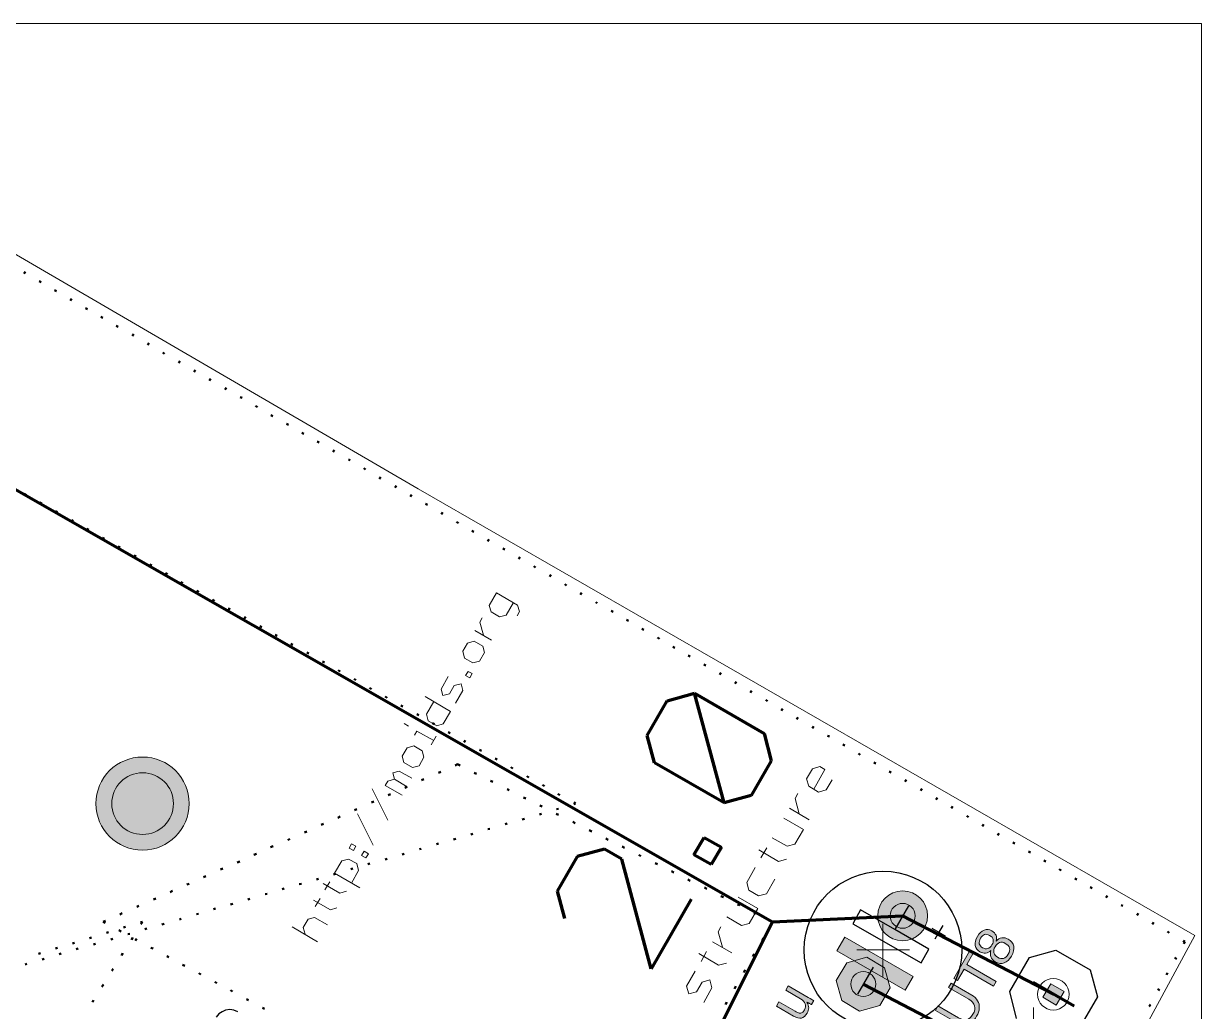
# Model space of a CAD drawing. Header units: millimetres. Extents: x 62.1 to 137.4, y 80.8 to 158.7.
# Drawn here: x 100.03 to 137.42, y 127.28 to 158.66 of the extents above; entities that cross this region are included whole.
import ezdxf

# ---------------------------------------------------------------- set-up
doc = ezdxf.new("R2010")
doc.units = ezdxf.units.MM
doc.header["$MEASUREMENT"] = 0
doc.layers.add('レイヤー 1', color=7, linetype='Continuous', lineweight=0)

# ---------------------------------------------------------------- blocks, each defined once
blk = doc.blocks.new('Block_51')
at = {"layer": 'レイヤー 1'}
h = blk.add_hatch(color=253, dxfattribs=at)
h.dxf.hatch_style = 2
edge = h.paths.add_edge_path()
edge.add_spline(control_points=[(130.287, 127.13), (130.237, 127.043), (130.178, 126.977), (130.11, 126.931), (130.042, 126.886), (129.967, 126.862), (129.888, 126.861), (129.808, 126.86), (129.726, 126.884), (129.644, 126.931), (129.644, 126.931), (128.976, 127.317), (128.976, 127.317), (128.976, 127.317), (129.058, 127.46), (129.058, 127.46), (129.058, 127.46), (129.714, 127.081), (129.714, 127.081), (129.81, 127.025), (129.897, 127.008), (129.974, 127.028), (130.052, 127.048), (130.117, 127.103), (130.171, 127.195), (130.225, 127.29), (130.242, 127.378), (130.221, 127.46), (130.199, 127.542), (130.14, 127.612), (130.041, 127.669), (130.041, 127.669), (129.394, 128.042), (129.394, 128.042), (129.394, 128.042), (129.476, 128.183), (129.476, 128.183), (129.476, 128.183), (130.131, 127.805), (130.131, 127.805), (130.216, 127.757), (130.279, 127.696), (130.319, 127.625), (130.36, 127.553), (130.378, 127.475), (130.372, 127.39), (130.367, 127.306), (130.338, 127.219), (130.287, 127.13)], knot_values=[0, 0, 0, 0, 1, 1, 1, 2, 2, 2, 3, 3, 3, 4, 4, 4, 5, 5, 5, 6, 6, 6, 7, 7, 7, 8, 8, 8, 9, 9, 9, 10, 10, 10, 11, 11, 11, 12, 12, 12, 13, 13, 13, 14, 14, 14, 15, 15, 15, 16, 16, 16, 16], degree=3, periodic=0)
blk.add_open_spline([(130.287, 127.13), (130.237, 127.043), (130.178, 126.977), (130.11, 126.931), (130.042, 126.886), (129.967, 126.862), (129.888, 126.861), (129.808, 126.86), (129.726, 126.884), (129.644, 126.931), (129.644, 126.931), (128.976, 127.317), (128.976, 127.317), (128.976, 127.317), (129.058, 127.46), (129.058, 127.46), (129.058, 127.46), (129.714, 127.081), (129.714, 127.081), (129.81, 127.025), (129.897, 127.008), (129.974, 127.028), (130.052, 127.048), (130.117, 127.103), (130.171, 127.195), (130.225, 127.29), (130.242, 127.378), (130.221, 127.46), (130.199, 127.542), (130.14, 127.612), (130.041, 127.669), (130.041, 127.669), (129.394, 128.042), (129.394, 128.042), (129.394, 128.042), (129.476, 128.183), (129.476, 128.183), (129.476, 128.183), (130.131, 127.805), (130.131, 127.805), (130.216, 127.757), (130.279, 127.696), (130.319, 127.625), (130.36, 127.553), (130.378, 127.475), (130.372, 127.39), (130.367, 127.306), (130.338, 127.219), (130.287, 127.13)], degree=3, knots=[0, 0, 0, 0, 1, 1, 1, 2, 2, 2, 3, 3, 3, 4, 4, 4, 5, 5, 5, 6, 6, 6, 7, 7, 7, 8, 8, 8, 9, 9, 9, 10, 10, 10, 11, 11, 11, 12, 12, 12, 13, 13, 13, 14, 14, 14, 15, 15, 15, 16, 16, 16, 16], dxfattribs=at)
blk = doc.blocks.new('Block_52')
at = {"layer": 'レイヤー 1'}
h = blk.add_hatch(color=253, dxfattribs=at)
h.dxf.hatch_style = 2
edge = h.paths.add_edge_path()
edge.add_spline(control_points=[(129.97, 128.77), (129.97, 128.77), (130.903, 128.231), (130.903, 128.231), (130.903, 128.231), (130.821, 128.09), (130.821, 128.09), (130.821, 128.09), (129.888, 128.629), (129.888, 128.629), (129.888, 128.629), (129.68, 128.268), (129.68, 128.268), (129.68, 128.268), (129.563, 128.335), (129.563, 128.335), (129.563, 128.335), (130.062, 129.198), (130.062, 129.198), (130.062, 129.198), (130.178, 129.131), (130.178, 129.131), (130.178, 129.131), (129.97, 128.77), (129.97, 128.77)], knot_values=[0, 0, 0, 0, 1, 1, 1, 2, 2, 2, 3, 3, 3, 4, 4, 4, 5, 5, 5, 6, 6, 6, 7, 7, 7, 8, 8, 8, 8], degree=3, periodic=0)
blk.add_open_spline([(129.97, 128.77), (129.97, 128.77), (130.903, 128.231), (130.903, 128.231), (130.903, 128.231), (130.821, 128.09), (130.821, 128.09), (130.821, 128.09), (129.888, 128.629), (129.888, 128.629), (129.888, 128.629), (129.68, 128.268), (129.68, 128.268), (129.68, 128.268), (129.563, 128.335), (129.563, 128.335), (129.563, 128.335), (130.062, 129.198), (130.062, 129.198), (130.062, 129.198), (130.178, 129.131), (130.178, 129.131), (130.178, 129.131), (129.97, 128.77), (129.97, 128.77)], degree=3, knots=[0, 0, 0, 0, 1, 1, 1, 2, 2, 2, 3, 3, 3, 4, 4, 4, 5, 5, 5, 6, 6, 6, 7, 7, 7, 8, 8, 8, 8], dxfattribs=at)
blk = doc.blocks.new('Block_53')
at = {"layer": 'レイヤー 1'}
h = blk.add_hatch(color=253, dxfattribs=at)
h.dxf.hatch_style = 2
edge = h.paths.add_edge_path()
edge.add_spline(control_points=[(131.197, 129.446), (131.132, 129.484), (131.072, 129.493), (131.016, 129.473), (130.961, 129.453), (130.913, 129.408), (130.873, 129.339), (130.833, 129.27), (130.821, 129.207), (130.834, 129.148), (130.847, 129.089), (130.885, 129.042), (130.947, 129.006), (131.092, 128.923), (131.206, 128.955), (131.292, 129.102), (131.334, 129.175), (131.348, 129.24), (131.333, 129.296), (131.319, 129.352), (131.274, 129.402), (131.197, 129.446)], knot_values=[0, 0, 0, 0, 1, 1, 1, 2, 2, 2, 3, 3, 3, 4, 4, 4, 5, 5, 5, 6, 6, 6, 7, 7, 7, 7], degree=3, periodic=0)
edge = h.paths.add_edge_path()
edge.add_spline(control_points=[(130.7, 129.698), (130.581, 129.767), (130.484, 129.736), (130.409, 129.606), (130.373, 129.543), (130.36, 129.486), (130.371, 129.436), (130.381, 129.386), (130.416, 129.343), (130.475, 129.309), (130.535, 129.275), (130.591, 129.265), (130.642, 129.281), (130.693, 129.297), (130.737, 129.336), (130.773, 129.398), (130.809, 129.461), (130.823, 129.517), (130.813, 129.567), (130.803, 129.617), (130.765, 129.661), (130.7, 129.698)], knot_values=[0, 0, 0, 0, 1, 1, 1, 2, 2, 2, 3, 3, 3, 4, 4, 4, 5, 5, 5, 6, 6, 6, 7, 7, 7, 7], degree=3, periodic=0)
edge = h.paths.add_edge_path()
edge.add_spline(control_points=[(131.29, 129.578), (131.387, 129.522), (131.445, 129.448), (131.463, 129.355), (131.482, 129.262), (131.458, 129.158), (131.391, 129.043), (131.327, 128.931), (131.25, 128.858), (131.16, 128.826), (131.07, 128.793), (130.976, 128.805), (130.878, 128.861), (130.81, 128.901), (130.763, 128.954), (130.739, 129.02), (130.716, 129.086), (130.716, 129.152), (130.741, 129.219), (130.741, 129.219), (130.738, 129.221), (130.738, 129.221), (130.692, 129.172), (130.637, 129.144), (130.573, 129.136), (130.509, 129.129), (130.448, 129.143), (130.388, 129.177), (130.308, 129.223), (130.26, 129.291), (130.245, 129.38), (130.229, 129.468), (130.251, 129.562), (130.31, 129.663), (130.369, 129.767), (130.441, 129.834), (130.524, 129.866), (130.607, 129.898), (130.69, 129.89), (130.773, 129.842), (130.833, 129.807), (130.876, 129.76), (130.902, 129.701), (130.927, 129.642), (130.929, 129.58), (130.907, 129.516), (130.907, 129.516), (130.91, 129.515), (130.91, 129.515), (130.959, 129.576), (131.018, 129.611), (131.086, 129.622), (131.153, 129.632), (131.221, 129.618), (131.29, 129.578)], knot_values=[0, 0, 0, 0, 1, 1, 1, 2, 2, 2, 3, 3, 3, 4, 4, 4, 5, 5, 5, 6, 6, 6, 7, 7, 7, 8, 8, 8, 9, 9, 9, 10, 10, 10, 11, 11, 11, 12, 12, 12, 13, 13, 13, 14, 14, 14, 15, 15, 15, 16, 16, 16, 17, 17, 17, 18, 18, 18, 18], degree=3, periodic=0)
for points, knots in [([(131.29, 129.578), (131.387, 129.522), (131.445, 129.448), (131.463, 129.355), (131.482, 129.262), (131.458, 129.158), (131.391, 129.043), (131.327, 128.931), (131.25, 128.858), (131.16, 128.826), (131.07, 128.793), (130.976, 128.805), (130.878, 128.861), (130.81, 128.901), (130.763, 128.954), (130.739, 129.02), (130.716, 129.086), (130.716, 129.152), (130.741, 129.219), (130.741, 129.219), (130.738, 129.221), (130.738, 129.221), (130.692, 129.172), (130.637, 129.144), (130.573, 129.136), (130.509, 129.129), (130.448, 129.143), (130.388, 129.177), (130.308, 129.223), (130.26, 129.291), (130.245, 129.38), (130.229, 129.468), (130.251, 129.562), (130.31, 129.663), (130.369, 129.767), (130.441, 129.834), (130.524, 129.866), (130.607, 129.898), (130.69, 129.89), (130.773, 129.842), (130.833, 129.807), (130.876, 129.76), (130.902, 129.701), (130.927, 129.642), (130.929, 129.58), (130.907, 129.516), (130.907, 129.516), (130.91, 129.515), (130.91, 129.515), (130.959, 129.576), (131.018, 129.611), (131.086, 129.622), (131.153, 129.632), (131.221, 129.618), (131.29, 129.578)], [0, 0, 0, 0, 1, 1, 1, 2, 2, 2, 3, 3, 3, 4, 4, 4, 5, 5, 5, 6, 6, 6, 7, 7, 7, 8, 8, 8, 9, 9, 9, 10, 10, 10, 11, 11, 11, 12, 12, 12, 13, 13, 13, 14, 14, 14, 15, 15, 15, 16, 16, 16, 17, 17, 17, 18, 18, 18, 18]), ([(130.7, 129.698), (130.581, 129.767), (130.484, 129.736), (130.409, 129.606), (130.373, 129.543), (130.36, 129.486), (130.371, 129.436), (130.381, 129.386), (130.416, 129.343), (130.475, 129.309), (130.535, 129.275), (130.591, 129.265), (130.642, 129.281), (130.693, 129.297), (130.737, 129.336), (130.773, 129.398), (130.809, 129.461), (130.823, 129.517), (130.813, 129.567), (130.803, 129.617), (130.765, 129.661), (130.7, 129.698)], [0, 0, 0, 0, 1, 1, 1, 2, 2, 2, 3, 3, 3, 4, 4, 4, 5, 5, 5, 6, 6, 6, 7, 7, 7, 7]), ([(131.197, 129.446), (131.132, 129.484), (131.072, 129.493), (131.016, 129.473), (130.961, 129.453), (130.913, 129.408), (130.873, 129.339), (130.833, 129.27), (130.821, 129.207), (130.834, 129.148), (130.847, 129.089), (130.885, 129.042), (130.947, 129.006), (131.092, 128.923), (131.206, 128.955), (131.292, 129.102), (131.334, 129.175), (131.348, 129.24), (131.333, 129.296), (131.319, 129.352), (131.274, 129.402), (131.197, 129.446)], [0, 0, 0, 0, 1, 1, 1, 2, 2, 2, 3, 3, 3, 4, 4, 4, 5, 5, 5, 6, 6, 6, 7, 7, 7, 7])]:
    blk.add_open_spline(points, degree=3, knots=knots, dxfattribs=at)
blk = doc.blocks.new('Block_124')
at = {"layer": 'レイヤー 1'}
h = blk.add_hatch(color=253, dxfattribs=at)
h.dxf.hatch_style = 2
edge = h.paths.add_edge_path()
edge.add_spline(control_points=[(124.011, 127.584), (124.011, 127.584), (124.522, 127.289), (124.522, 127.289), (124.575, 127.258), (124.619, 127.239), (124.655, 127.233), (124.69, 127.226), (124.721, 127.231), (124.747, 127.246), (124.773, 127.261), (124.799, 127.291), (124.824, 127.336), (124.862, 127.4), (124.869, 127.464), (124.846, 127.526), (124.824, 127.589), (124.773, 127.643), (124.695, 127.689), (124.695, 127.689), (124.227, 127.958), (124.227, 127.958), (124.227, 127.958), (124.305, 128.092), (124.305, 128.092), (124.305, 128.092), (124.939, 127.726), (124.939, 127.726), (125.033, 127.672), (125.091, 127.64), (125.113, 127.631), (125.113, 127.631), (125.04, 127.505), (125.04, 127.505), (125.038, 127.506), (125.031, 127.509), (125.019, 127.515), (125.008, 127.521), (124.995, 127.527), (124.98, 127.535), (124.966, 127.542), (124.939, 127.557), (124.899, 127.578), (124.899, 127.578), (124.898, 127.576), (124.898, 127.576), (124.936, 127.513), (124.954, 127.455), (124.954, 127.401), (124.954, 127.347), (124.936, 127.29), (124.902, 127.23), (124.851, 127.142), (124.791, 127.09), (124.723, 127.074), (124.656, 127.059), (124.572, 127.08), (124.47, 127.138), (124.47, 127.138), (123.933, 127.449), (123.933, 127.449), (123.933, 127.449), (124.011, 127.584), (124.011, 127.584)], knot_values=[0, 0, 0, 0, 1, 1, 1, 2, 2, 2, 3, 3, 3, 4, 4, 4, 5, 5, 5, 6, 6, 6, 7, 7, 7, 8, 8, 8, 9, 9, 9, 10, 10, 10, 11, 11, 11, 12, 12, 12, 13, 13, 13, 14, 14, 14, 15, 15, 15, 16, 16, 16, 17, 17, 17, 18, 18, 18, 19, 19, 19, 20, 20, 20, 21, 21, 21, 21], degree=3, periodic=0)
blk.add_open_spline([(124.011, 127.584), (124.011, 127.584), (124.522, 127.289), (124.522, 127.289), (124.575, 127.258), (124.619, 127.239), (124.655, 127.233), (124.69, 127.226), (124.721, 127.231), (124.747, 127.246), (124.773, 127.261), (124.799, 127.291), (124.824, 127.336), (124.862, 127.4), (124.869, 127.464), (124.846, 127.526), (124.824, 127.589), (124.773, 127.643), (124.695, 127.689), (124.695, 127.689), (124.227, 127.958), (124.227, 127.958), (124.227, 127.958), (124.305, 128.092), (124.305, 128.092), (124.305, 128.092), (124.939, 127.726), (124.939, 127.726), (125.033, 127.672), (125.091, 127.64), (125.113, 127.631), (125.113, 127.631), (125.04, 127.505), (125.04, 127.505), (125.038, 127.506), (125.031, 127.509), (125.019, 127.515), (125.008, 127.521), (124.995, 127.527), (124.98, 127.535), (124.966, 127.542), (124.939, 127.557), (124.899, 127.578), (124.899, 127.578), (124.898, 127.576), (124.898, 127.576), (124.936, 127.513), (124.954, 127.455), (124.954, 127.401), (124.954, 127.347), (124.936, 127.29), (124.902, 127.23), (124.851, 127.142), (124.791, 127.09), (124.723, 127.074), (124.656, 127.059), (124.572, 127.08), (124.47, 127.138), (124.47, 127.138), (123.933, 127.449), (123.933, 127.449), (123.933, 127.449), (124.011, 127.584), (124.011, 127.584)], degree=3, knots=[0, 0, 0, 0, 1, 1, 1, 2, 2, 2, 3, 3, 3, 4, 4, 4, 5, 5, 5, 6, 6, 6, 7, 7, 7, 8, 8, 8, 9, 9, 9, 10, 10, 10, 11, 11, 11, 12, 12, 12, 13, 13, 13, 14, 14, 14, 15, 15, 15, 16, 16, 16, 17, 17, 17, 18, 18, 18, 19, 19, 19, 20, 20, 20, 21, 21, 21, 21], dxfattribs=at)

msp = doc.modelspace()

# ---------------------------------------------------------------- hatches: boundary and pattern name
at = {"layer": 'レイヤー 1'}
h = msp.add_hatch(color=122, dxfattribs=at)
edge = h.paths.add_edge_path()
edge.add_arc((103.807, 133.885), 1.48, 0, 360)
h = msp.add_hatch(color=122, dxfattribs=at)
edge = h.paths.add_edge_path()
edge.add_arc((103.807, 133.885), 1.48, 0, 360)
h = msp.add_hatch(color=122, dxfattribs=at)
edge = h.paths.add_edge_path()
edge.add_arc((127.938, 130.32), 0.792, 0, 360)
h = msp.add_hatch(color=122, dxfattribs=at)
edge = h.paths.add_edge_path()
edge.add_arc((127.938, 130.32), 0.792, 0, 360)
h = msp.add_hatch(color=253, dxfattribs=at)
h.dxf.hatch_style = 2
h.paths.add_polyline_path([(125.853, 129.205), (126.103, 129.643), (128.272, 128.392), (128.021, 127.954)])
h = msp.add_hatch(color=122, dxfattribs=at)
h.dxf.hatch_style = 2
h.paths.add_polyline_path([(126.01, 127.631), (125.832, 128.267), (126.166, 128.83), (126.802, 129.007), (127.365, 128.673), (127.542, 128.037), (127.208, 127.475), (126.572, 127.297)])
h = msp.add_hatch(color=122, dxfattribs=at)
h.dxf.hatch_style = 2
h.paths.add_polyline_path([(126.01, 127.631), (125.832, 128.267), (126.166, 128.83), (126.802, 129.007), (127.365, 128.673), (127.542, 128.037), (127.208, 127.475), (126.572, 127.297)])
h = msp.add_hatch(color=253, dxfattribs=at)
h.dxf.hatch_style = 2
h.paths.add_polyline_path([(133.066, 127.912), (132.816, 127.485), (132.389, 127.735), (132.639, 128.162)])

# ---------------------------------------------------------------- linework, layer by layer
at = {"layer": 'レイヤー 1', "color": 7, "lineweight": 9}
for p, q in [((87.545, 158.454), (112.552, 143.882)), ((112.552, 143.882), (137.215, 129.695)), ((137.215, 129.695), (115.054, 88.864))]:
    msp.add_line(p, q, dxfattribs=at)
at = {"layer": 'レイヤー 1', "color": 140, "lineweight": 50}
for p, q in [((100.033, 150.762), (100.085, 150.73)), ((100.523, 150.48), (100.586, 150.449)), ((101.013, 150.199), (101.076, 150.157)), ((101.503, 149.907), (101.565, 149.875)), ((101.993, 149.625), (102.055, 149.594)), ((102.483, 149.344), (102.545, 149.313)), ((102.973, 149.062), (103.035, 149.031)), ((103.473, 148.781), (103.525, 148.75)), ((103.963, 148.5), (104.015, 148.468)), ((104.453, 148.218), (104.505, 148.176)), ((104.943, 147.926), (104.995, 147.895)), ((105.433, 147.645), (105.485, 147.613)), ((105.923, 147.363), (105.975, 147.332)), ((106.413, 147.082), (106.475, 147.051)), ((106.902, 146.8), (106.965, 146.769)), ((107.392, 146.519), (107.455, 146.477)), ((107.882, 146.227), (107.945, 146.196)), ((108.372, 145.946), (108.435, 145.914)), ((108.862, 145.664), (108.925, 145.633)), ((109.352, 145.383), (109.415, 145.352)), ((109.852, 145.101), (109.905, 145.07)), ((110.342, 144.82), (110.395, 144.789)), ((110.832, 144.538), (110.884, 144.497)), ((111.322, 144.247), (111.374, 144.215)), ((100.106, 143.694), (100.044, 143.736)), ((111.812, 143.965), (111.864, 143.934)), ((112.302, 143.684), (112.354, 143.652)), ((100.606, 143.413), (100.544, 143.454)), ((112.792, 143.402), (112.855, 143.371)), ((101.107, 143.142), (101.044, 143.173)), ((101.607, 142.86), (101.545, 142.891)), ((113.282, 143.121), (113.344, 143.09)), ((102.097, 142.579), (102.035, 142.61)), ((113.772, 142.839), (113.834, 142.798)), ((114.262, 142.547), (114.324, 142.516)), ((102.597, 142.297), (102.535, 142.329)), ((114.752, 142.266), (114.814, 142.235)), ((103.098, 142.016), (103.035, 142.047)), ((103.598, 141.734), (103.536, 141.766)), ((115.242, 141.985), (115.304, 141.953)), ((104.098, 141.453), (104.036, 141.484)), ((115.742, 141.703), (115.794, 141.672)), ((116.232, 141.422), (116.284, 141.39)), ((104.599, 141.172), (104.536, 141.213)), ((116.722, 141.14), (116.774, 141.109)), ((105.089, 140.89), (105.026, 140.932)), ((105.589, 140.609), (105.527, 140.65)), ((117.212, 140.859), (117.264, 140.817)), ((106.089, 140.327), (106.027, 140.369)), ((117.702, 140.567), (117.754, 140.536)), ((118.192, 140.285), (118.244, 140.254)), ((106.59, 140.056), (106.527, 140.087)), ((118.682, 140.004), (118.744, 139.973)), ((107.09, 139.775), (107.028, 139.806)), ((107.59, 139.493), (107.528, 139.525)), ((119.171, 139.723), (119.234, 139.691)), ((108.08, 139.212), (108.018, 139.243)), ((119.661, 139.441), (119.724, 139.41)), ((120.151, 139.16), (120.214, 139.118)), ((108.581, 138.93), (108.518, 138.962)), ((120.641, 138.868), (120.704, 138.837)), ((109.081, 138.649), (109.019, 138.68)), ((109.581, 138.367), (109.519, 138.399)), ((121.131, 138.586), (121.194, 138.555)), ((110.082, 138.086), (110.019, 138.128)), ((121.621, 138.305), (121.684, 138.274)), ((122.121, 138.024), (122.174, 137.992)), ((110.582, 137.805), (110.52, 137.846)), ((122.611, 137.742), (122.663, 137.711)), ((111.072, 137.523), (111.01, 137.565)), ((111.572, 137.242), (111.51, 137.283)), ((123.101, 137.461), (123.153, 137.429)), ((112.073, 136.971), (112.01, 137.002)), ((123.591, 137.179), (123.643, 137.137)), ((124.081, 136.887), (124.133, 136.856)), ((112.573, 136.689), (112.511, 136.721)), ((124.571, 136.606), (124.623, 136.575)), ((113.073, 136.408), (113.011, 136.439)), ((113.574, 136.126), (113.511, 136.158)), ((125.061, 136.324), (125.123, 136.293)), ((114.064, 135.845), (114.001, 135.876)), ((125.551, 136.043), (125.613, 136.012)), ((126.041, 135.762), (126.103, 135.73)), ((114.564, 135.563), (114.502, 135.595)), ((126.531, 135.48), (126.593, 135.438)), ((113.803, 135.136), (113.73, 135.094)), ((113.887, 135.094), (113.803, 135.136)), ((115.064, 135.282), (115.002, 135.313)), ((115.565, 135.001), (115.502, 135.042)), ((127.021, 135.188), (127.083, 135.157)), ((112.74, 134.657), (112.667, 134.625)), ((113.272, 134.896), (113.199, 134.865)), ((114.408, 134.834), (114.335, 134.865)), ((116.065, 134.719), (116.003, 134.761)), ((127.511, 134.907), (127.573, 134.875)), ((128.011, 134.625), (128.063, 134.594)), ((112.208, 134.417), (112.135, 134.386)), ((114.929, 134.573), (114.856, 134.604)), ((115.45, 134.313), (115.377, 134.344)), ((116.565, 134.438), (116.503, 134.479)), ((128.501, 134.344), (128.553, 134.313)), ((111.145, 133.948), (111.072, 133.916)), ((111.677, 134.188), (111.604, 134.156)), ((115.971, 134.052), (115.898, 134.083)), ((117.055, 134.156), (116.993, 134.198)), ((117.556, 133.885), (117.493, 133.916)), ((117.493, 133.864), (117.556, 133.885)), ((128.991, 134.062), (129.043, 134.031)), ((110.613, 133.708), (110.54, 133.677)), ((116.409, 133.541), (116.472, 133.562)), ((116.492, 133.791), (116.42, 133.823)), ((117.014, 133.531), (116.941, 133.562)), ((116.951, 133.708), (117.014, 133.718)), ((129.481, 133.781), (129.533, 133.75)), ((109.55, 133.239), (109.477, 133.208)), ((110.082, 133.479), (110.009, 133.437)), ((115.315, 133.229), (115.377, 133.249)), ((115.857, 133.385), (115.93, 133.406)), ((117.545, 133.26), (117.462, 133.301)), ((129.971, 133.5), (130.023, 133.458)), ((130.461, 133.208), (130.513, 133.176)), ((108.487, 132.77), (108.414, 132.728)), ((109.019, 132.999), (108.946, 132.968)), ((113.678, 132.749), (113.751, 132.77)), ((114.23, 132.905), (114.293, 132.926)), ((114.773, 133.072), (114.835, 133.083)), ((118.066, 132.999), (117.983, 133.041)), ((118.588, 132.739), (118.515, 132.78)), ((130.95, 132.926), (131.003, 132.895)), ((107.955, 132.53), (107.872, 132.499)), ((112.594, 132.436), (112.656, 132.447)), ((113.136, 132.593), (113.199, 132.613)), ((119.109, 132.478), (119.036, 132.52)), ((131.44, 132.645), (131.503, 132.613)), ((106.892, 132.051), (106.809, 132.019)), ((107.424, 132.29), (107.34, 132.259)), ((111.51, 132.113), (111.572, 132.134)), ((112.052, 132.27), (112.114, 132.29)), ((119.63, 132.217), (119.557, 132.259)), ((131.93, 132.363), (131.993, 132.332)), ((132.42, 132.082), (132.483, 132.051)), ((106.35, 131.821), (106.277, 131.79)), ((109.873, 131.634), (109.936, 131.654)), ((110.415, 131.8), (110.478, 131.821)), ((110.957, 131.957), (111.02, 131.978)), ((120.151, 131.957), (120.078, 131.998)), ((120.672, 131.696), (120.6, 131.738)), ((132.91, 131.8), (132.973, 131.759)), ((105.287, 131.342), (105.214, 131.311)), ((105.818, 131.582), (105.745, 131.55)), ((108.779, 131.321), (108.852, 131.342)), ((109.331, 131.477), (109.394, 131.498)), ((121.194, 131.436), (121.121, 131.477)), ((133.4, 131.509), (133.463, 131.477)), ((104.755, 131.112), (104.682, 131.071)), ((107.695, 131.008), (107.757, 131.019)), ((108.237, 131.165), (108.299, 131.185)), ((121.725, 131.175), (121.642, 131.217)), ((122.246, 130.914), (122.163, 130.946)), ((133.89, 131.227), (133.953, 131.196)), ((134.39, 130.946), (134.442, 130.914)), ((103.692, 130.633), (103.619, 130.602)), ((104.224, 130.873), (104.151, 130.841)), ((106.058, 130.529), (106.121, 130.55)), ((106.6, 130.685), (106.673, 130.706)), ((107.153, 130.841), (107.215, 130.862)), ((122.768, 130.654), (122.695, 130.685)), ((134.88, 130.664), (134.932, 130.633)), ((102.629, 130.164), (102.556, 130.133)), ((103.16, 130.404), (103.087, 130.362)), ((104.974, 130.206), (105.037, 130.226)), ((105.516, 130.372), (105.579, 130.383)), ((123.289, 130.393), (123.216, 130.424)), ((123.81, 130.133), (123.737, 130.164)), ((135.37, 130.383), (135.422, 130.352)), ((102.556, 130.133), (102.618, 130.091)), ((102.66, 129.778), (102.723, 129.799)), ((103.056, 129.862), (103.129, 129.82)), ((103.202, 129.945), (103.265, 129.966)), ((103.744, 130.112), (103.807, 130.133)), ((103.807, 130.133), (103.754, 130.06)), ((103.88, 129.893), (103.942, 129.914)), ((104.422, 130.049), (104.495, 130.07)), ((123.768, 130.049), (123.81, 130.133)), ((135.86, 130.101), (135.912, 130.07)), ((136.35, 129.82), (136.402, 129.778)), ((101.586, 129.445), (101.649, 129.465)), ((102.118, 129.611), (102.18, 129.632)), ((102.253, 129.413), (102.316, 129.434)), ((102.795, 129.57), (102.858, 129.591)), ((103.338, 129.736), (103.4, 129.747)), ((103.494, 129.632), (103.452, 129.559)), ((103.567, 129.58), (103.629, 129.549)), ((123.477, 129.538), (123.518, 129.622)), ((136.84, 129.528), (136.892, 129.497)), ((136.892, 129.497), (136.861, 129.434)), ((100.502, 129.111), (100.565, 129.132)), ((101.044, 129.278), (101.107, 129.299)), ((101.159, 129.101), (101.221, 129.121)), ((101.701, 129.257), (101.764, 129.278)), ((103.181, 129.132), (103.139, 129.059)), ((104.067, 129.309), (104.14, 129.278)), ((104.578, 129.038), (104.641, 129.007)), ((123.185, 129.028), (123.226, 129.111)), ((100.075, 128.778), (100.137, 128.798)), ((100.617, 128.934), (100.679, 128.955)), ((102.868, 128.642), (102.827, 128.569)), ((105.078, 128.767), (105.151, 128.736)), ((136.621, 128.996), (136.59, 128.944)), ((105.589, 128.496), (105.652, 128.454)), ((122.893, 128.517), (122.934, 128.6)), ((136.35, 128.506), (136.319, 128.444)), ((102.566, 128.142), (102.514, 128.069)), ((106.1, 128.225), (106.162, 128.183)), ((106.6, 127.954), (106.663, 127.912)), ((122.601, 128.006), (122.643, 128.09)), ((136.079, 128.006), (136.048, 127.944)), ((102.253, 127.641), (102.212, 127.579)), ((107.111, 127.673), (107.174, 127.641)), ((122.309, 127.506), (122.351, 127.579)), ((107.611, 127.402), (107.674, 127.37)), ((135.808, 127.506), (135.766, 127.443))]:
    msp.add_line(p, q, dxfattribs=at)
at = {"layer": 'レイヤー 1', "color": 140, "lineweight": 211}
for p, q in [((97.552, 145.133), (123.81, 130.133)), ((123.81, 130.133), (127.938, 130.32)), ((127.938, 130.32), (132.723, 127.829)), ((123.81, 130.133), (121.308, 125.129)), ((126.687, 128.152), (131.472, 125.661))]:
    msp.add_line(p, q, dxfattribs=at)
at = {"layer": 'レイヤー 1', "color": 253, "lineweight": 15}
for p, q in [((115.044, 140.577), (114.814, 140.181)), ((115.711, 140.192), (115.044, 140.577)), ((115.346, 139.869), (115.586, 140.275)), ((114.814, 140.181), (114.877, 139.973)), ((114.877, 139.973), (115.137, 139.816)), ((115.137, 139.816), (115.346, 139.869)), ((115.7, 139.848), (115.773, 139.983)), ((115.773, 139.983), (115.711, 140.192)), ((114.512, 139.65), (114.585, 139.785)), ((114.627, 139.233), (114.512, 139.65)), ((114.887, 139.076), (114.356, 139.379)), ((114.126, 138.983), (113.97, 138.722)), ((114.335, 139.045), (114.126, 138.983)), ((114.606, 138.889), (114.335, 139.045)), ((114.658, 138.68), (114.606, 138.889)), ((113.97, 138.722), (114.032, 138.503)), ((114.032, 138.503), (114.293, 138.357)), ((114.293, 138.357), (114.502, 138.409)), ((114.502, 138.409), (114.658, 138.68)), ((114.064, 137.951), (114.147, 138.086)), ((114.147, 138.086), (114.272, 138.013)), ((114.272, 138.013), (114.199, 137.878)), ((113.282, 137.523), (113.511, 137.919)), ((113.699, 137.638), (113.553, 137.367)), ((113.918, 137.69), (113.699, 137.638)), ((113.97, 137.481), (113.918, 137.69)), ((114.199, 137.878), (114.064, 137.951)), ((112.782, 137.283), (113.584, 136.814)), ((113.334, 137.315), (113.282, 137.523)), ((113.553, 137.367), (113.334, 137.315)), ((113.741, 137.075), (113.97, 137.481)), ((112.823, 136.721), (113.053, 137.127)), ((112.875, 136.512), (112.823, 136.721)), ((113.146, 136.356), (112.875, 136.512)), ((113.584, 136.814), (113.355, 136.418)), ((112.114, 136.429), (112.25, 136.345)), ((112.438, 136.064), (112.511, 136.189)), ((112.511, 136.189), (113.053, 135.887)), ((113.355, 136.418), (113.146, 136.356)), ((112.969, 135.751), (113.126, 136.022)), ((112.208, 135.657), (112.052, 135.397)), ((112.052, 135.397), (112.104, 135.188)), ((112.417, 135.72), (112.208, 135.657)), ((112.688, 135.563), (112.417, 135.72)), ((112.74, 135.355), (112.688, 135.563)), ((112.104, 135.188), (112.375, 135.032)), ((112.375, 135.032), (112.584, 135.084)), ((112.584, 135.084), (112.74, 135.355)), ((111.593, 134.594), (111.802, 134.657)), ((111.75, 134.865), (111.958, 134.917)), ((111.802, 134.657), (111.75, 134.865)), ((111.802, 134.657), (112.208, 134.417)), ((111.958, 134.917), (112.354, 134.688)), ((111.593, 133.354), (111.093, 134.354)), ((111.51, 134.459), (111.593, 134.594)), ((112.052, 134.156), (111.51, 134.459)), ((111.124, 132.561), (110.634, 133.562)), ((110.363, 132.468), (110.436, 132.603)), ((110.499, 132.395), (110.363, 132.468)), ((110.436, 132.603), (110.572, 132.53)), ((110.572, 132.53), (110.499, 132.395)), ((109.905, 131.675), (110.134, 132.071)), ((110.134, 132.071), (110.342, 132.124)), ((110.342, 132.124), (110.613, 131.978)), ((110.759, 132.238), (110.843, 132.374)), ((110.895, 132.165), (110.759, 132.238)), ((110.843, 132.374), (110.978, 132.29)), ((110.978, 132.29), (110.895, 132.165)), ((110.707, 131.206), (109.905, 131.675)), ((110.666, 131.759), (110.436, 131.363)), ((110.613, 131.978), (110.666, 131.759)), ((109.54, 131.352), (110.071, 131.039)), ((109.592, 131.144), (109.748, 131.404)), ((110.071, 131.039), (110.28, 131.102)), ((109.237, 130.821), (109.769, 130.508)), ((109.29, 130.612), (109.446, 130.873)), ((109.769, 130.508), (109.978, 130.57)), ((108.904, 129.945), (109.06, 130.216)), ((109.06, 130.216), (109.269, 130.268)), ((109.269, 130.268), (109.675, 130.039)), ((108.56, 129.966), (109.363, 129.497)), ((108.966, 129.736), (108.904, 129.945))]:
    msp.add_line(p, q, dxfattribs=at)
at = {"layer": 'レイヤー 1', "color": 253, "lineweight": 70}
for p, q in [((120.464, 137.148), (121.329, 137.388)), ((121.329, 137.388), (123.539, 136.116)), ((122.267, 133.906), (121.329, 137.388)), ((119.828, 136.053), (120.464, 137.148)), ((120.057, 135.178), (119.828, 136.053)), ((123.539, 136.116), (123.768, 135.24)), ((122.267, 133.906), (120.057, 135.178)), ((123.768, 135.24), (123.133, 134.146)), ((123.133, 134.146), (122.267, 133.906)), ((121.308, 132.259), (121.631, 132.812)), ((121.631, 132.812), (122.184, 132.499)), ((118.473, 132.436), (117.608, 132.207)), ((119.025, 132.124), (118.473, 132.436)), ((122.184, 132.499), (121.861, 131.946)), ((117.608, 132.207), (116.972, 131.102)), ((119.953, 128.642), (119.025, 132.124)), ((121.861, 131.946), (121.308, 132.259)), ((116.972, 131.102), (117.201, 130.237)), ((121.225, 130.852), (119.953, 128.642))]:
    msp.add_line(p, q, dxfattribs=at)
at = {"layer": 'レイヤー 1', "color": 253, "lineweight": 20}
for p, q in [((125.071, 134.99), (125.311, 135.063)), ((125.311, 135.063), (125.467, 134.969)), ((124.884, 134.677), (125.071, 134.99)), ((124.957, 134.438), (124.884, 134.677)), ((125.467, 134.969), (125.113, 134.344)), ((125.697, 134.636), (125.509, 134.323)), ((125.269, 134.25), (124.957, 134.438)), ((125.509, 134.323), (125.269, 134.25)), ((124.529, 134.052), (124.613, 134.208)), ((124.654, 133.562), (124.529, 134.052)), ((124.967, 133.374), (124.342, 133.739)), ((124.79, 133.062), (124.164, 133.427)), ((123.8, 132.801), (124.269, 132.53)), ((124.519, 132.593), (124.79, 133.062)), ((123.372, 132.415), (123.998, 132.051)), ((123.435, 132.165), (123.622, 132.478)), ((124.269, 132.53), (124.519, 132.593)), ((123.998, 132.051), (124.248, 132.124)), ((123.258, 131.853), (122.987, 131.383)), ((122.987, 131.383), (123.049, 131.133)), ((123.612, 131.019), (123.883, 131.488)), ((123.341, 130.55), (122.716, 130.914)), ((123.049, 131.133), (123.362, 130.956)), ((123.362, 130.956), (123.612, 131.019)), ((123.07, 130.08), (123.341, 130.55)), ((122.351, 130.289), (122.82, 130.018)), ((122.08, 129.809), (122.163, 129.966)), ((122.215, 129.32), (122.08, 129.809)), ((122.82, 130.018), (123.07, 130.08)), ((122.518, 129.142), (121.902, 129.497)), ((121.465, 129.121), (122.09, 128.757)), ((121.538, 128.871), (121.715, 129.184)), ((122.09, 128.757), (122.34, 128.819)), ((121.079, 128.09), (121.35, 128.559)), ((121.819, 128.288), (121.569, 128.215)), ((121.882, 128.037), (121.819, 128.288)), ((121.152, 127.839), (121.079, 128.09)), ((121.392, 127.902), (121.152, 127.839)), ((121.569, 128.215), (121.392, 127.902)), ((121.621, 127.568), (121.882, 128.037))]:
    msp.add_line(p, q, dxfattribs=at)
at = {"layer": 'レイヤー 1', "color": 253, "lineweight": 30}
for p, q in [((128.126, 130.643), (127.688, 129.882)), ((126.604, 130.508), (126.354, 130.07)), ((127.688, 129.882), (126.604, 130.508)), ((126.354, 130.07), (128.522, 128.83)), ((128.772, 129.257), (127.688, 129.882)), ((128.866, 129.924), (129.085, 129.799)), ((129.085, 129.799), (128.959, 129.58)), ((129.21, 130.018), (129.085, 129.799)), ((129.085, 129.799), (129.303, 129.674)), ((128.522, 128.83), (128.772, 129.257)), ((131.962, 128.996), (132.806, 129.226)), ((132.806, 129.226), (133.89, 128.6)), ((127, 128.694), (126.499, 127.829)), ((131.336, 127.912), (131.962, 128.996)), ((133.89, 128.6), (134.119, 127.746)), ((131.555, 127.058), (131.336, 127.912)), ((134.119, 127.746), (133.494, 126.661))]:
    msp.add_line(p, q, dxfattribs=at)
at = {"layer": 'レイヤー 1', "color": 62, "lineweight": 0}
for p, q in [((127.313, 128.392), (127.313, 130.07)), ((126.479, 129.236), (128.157, 129.236)), ((132.097, 126.067), (132.097, 127.412))]:
    msp.add_line(p, q, dxfattribs=at)
at = {"layer": 'レイヤー 1', "color": 122, "lineweight": 211}
msp.add_line((133.379, 127.454), (132.076, 128.204), dxfattribs=at)
msp.add_line((133.379, 127.454), (132.076, 128.204), dxfattribs=at)
at = {"layer": 'レイヤー 1'}
for points in [[(62.424, 158.663), (137.424, 158.663), (137.424, 80.765), (62.424, 80.765)], [(125.853, 129.205), (126.103, 129.643), (128.272, 128.392), (128.021, 127.954)], [(126.01, 127.631), (125.832, 128.267), (126.166, 128.83), (126.802, 129.007), (127.365, 128.673), (127.542, 128.037), (127.208, 127.475), (126.572, 127.297)], [(126.01, 127.631), (125.832, 128.267), (126.166, 128.83), (126.802, 129.007), (127.365, 128.673), (127.542, 128.037), (127.208, 127.475), (126.572, 127.297)], [(133.066, 127.912), (132.816, 127.485), (132.389, 127.735), (132.639, 128.162)]]:
    msp.add_lwpolyline(points, close=True, dxfattribs=at)
at = {"layer": 'レイヤー 1', "color": 253, "lineweight": 0}
for points in [[(125.853, 129.205), (126.103, 129.643), (128.272, 128.392), (128.021, 127.954)], [(133.066, 127.912), (132.816, 127.485), (132.389, 127.735), (132.639, 128.162)]]:
    msp.add_lwpolyline(points, close=True, dxfattribs=at)
at = {"layer": 'レイヤー 1', "color": 122, "lineweight": 0}
msp.add_lwpolyline([(126.01, 127.631), (125.832, 128.267), (126.166, 128.83), (126.802, 129.007), (127.365, 128.673), (127.542, 128.037), (127.208, 127.475), (126.572, 127.297)], close=True, dxfattribs=at)
msp.add_lwpolyline([(126.01, 127.631), (125.832, 128.267), (126.166, 128.83), (126.802, 129.007), (127.365, 128.673), (127.542, 128.037), (127.208, 127.475), (126.572, 127.297)], close=True, dxfattribs=at)
at = {"layer": 'レイヤー 1', "color": 253, "lineweight": 30}
msp.add_lwpolyline([(106.83, 127.276), (106.704, 127.329), (106.579, 127.349), (106.444, 127.329), (106.329, 127.276), (106.225, 127.203), (106.142, 127.099)], dxfattribs=at)
at = {"layer": 'レイヤー 1'}
for centre, radius in [((103.807, 133.885), 1.48), ((103.807, 133.885), 1.48), ((103.807, 133.885), 0.98), ((103.807, 133.885), 0.98), ((127.938, 130.32), 0.792), ((127.938, 130.32), 0.792), ((127.938, 130.32), 0.396), ((127.938, 130.32), 0.396), ((126.687, 128.152), 0.396), ((126.687, 128.152), 0.396), ((132.723, 127.829), 0.5), ((132.723, 127.829), 0.5)]:
    msp.add_circle(centre, radius, dxfattribs=at)
at = {"layer": 'レイヤー 1', "color": 122, "lineweight": 0}
for centre, radius in [((103.807, 133.885), 1.48), ((103.807, 133.885), 1.48), ((127.938, 130.32), 0.792), ((127.938, 130.32), 0.792)]:
    msp.add_circle(centre, radius, dxfattribs=at)
at = {"layer": 'レイヤー 1', "color": 7, "lineweight": 0}
for centre, radius in [((103.807, 133.885), 0.98), ((103.807, 133.885), 0.98), ((127.938, 130.32), 0.396), ((127.938, 130.32), 0.396), ((126.687, 128.152), 0.396), ((126.687, 128.152), 0.396), ((132.723, 127.829), 0.5), ((132.723, 127.829), 0.5)]:
    msp.add_circle(centre, radius, dxfattribs=at)
at = {"layer": 'レイヤー 1', "color": 253, "lineweight": 30}
msp.add_circle((127.313, 129.236), 2.502, dxfattribs=at)

# ---------------------------------------------------------------- block references
at = {"layer": 'レイヤー 1'}
for name in ['Block_53', 'Block_52', 'Block_124', 'Block_51']:
    msp.add_blockref(name, (0, 0), dxfattribs=at)

doc.saveas('drawing.dxf')
